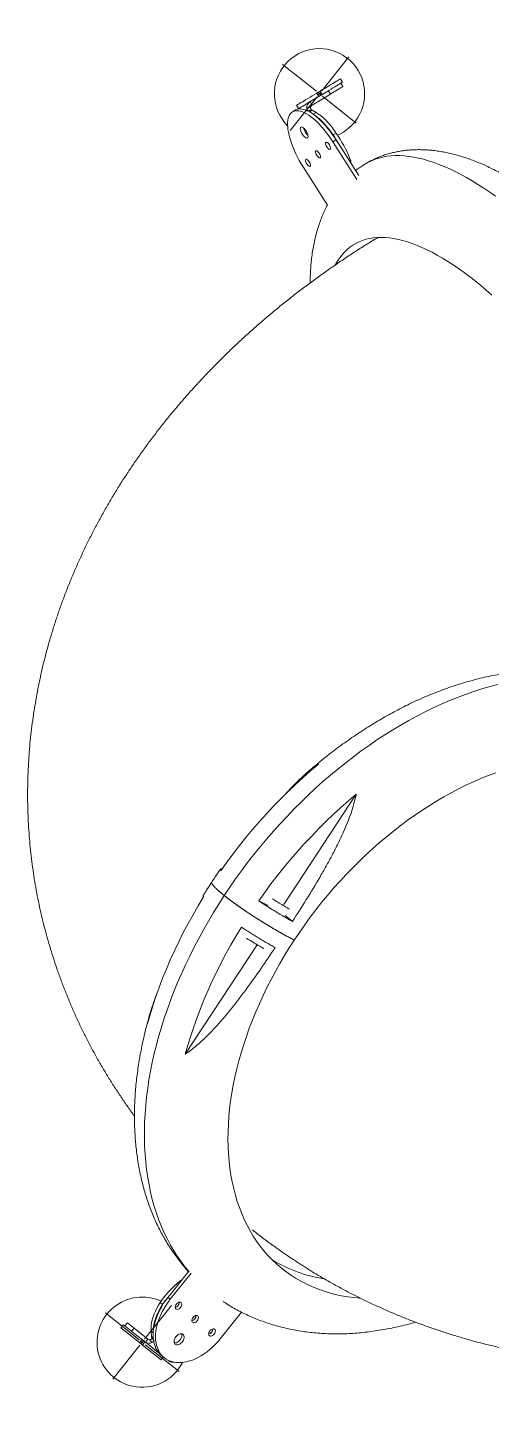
# Model space of a CAD drawing. Header units: millimetres. Extents: x -229914 to 856942, y -268655 to 87212.
# Drawn here: x -138472 to -137885, y 16478 to 18228 of the extents above; entities that cross this region are included whole.
import ezdxf

# ---------------------------------------------------------------- set-up
doc = ezdxf.new("R2010")
doc.units = ezdxf.units.MM

# ---------------------------------------------------------------- blocks, each defined once
blk = doc.blocks.new('SW_CENTERMARKSYMBOL_13')
at = {"color": 0, "linetype": 'Continuous', "lineweight": 0}
for p, q in [((0, 5), (0, 59.65)), ((-5, 0), (-59.65, 0)), ((0, 0), (-2.5, 0)), ((0, 0), (0, 2.5)), ((0, 0), (0, -2.5)), ((0, 0), (2.5, 0)), ((5, 0), (59.65, 0)), ((0, -5), (0, -59.65))]:
    blk.add_line(p, q, dxfattribs=at)
blk = doc.blocks.new('SW_CENTERMARKSYMBOL_57')
at = {"color": 0, "linetype": 'Continuous', "lineweight": 0}
for p, q in [((0, 5), (0, 59.65)), ((-5, 0), (-59.65, 0)), ((0, 0), (-2.5, 0)), ((0, 0), (0, 2.5)), ((0, 0), (0, -2.5)), ((0, 0), (2.5, 0)), ((5, 0), (59.65, 0)), ((0, -5), (0, -59.65))]:
    blk.add_line(p, q, dxfattribs=at)
blk = doc.blocks.new('Т912NEW')
at = {"color": 7, "linetype": 'Continuous', "lineweight": 15}
for p, q in [((2979.4, -2652.9), (2984.1, -2654.6)), ((2987.9, -2658.7), (2983.2, -2656.9)), ((2981.5, -2675.9), (2972.1, -2701.1)), ((2976.8, -2674.1), (2981.5, -2675.9)), ((2969, -2681), (2967.2, -2685.7)), ((2971.9, -2687.4), (2967.2, -2685.7)), ((2975.1, -2678.7), (2967.5, -2699.3)), ((2973.6, -2682.7), (2969, -2681)), ((2967.5, -2699.3), (2965.1, -2705.7)), ((2967.5, -2699.3), (2972.1, -2701.1)), ((2974.7, -2710), (2976.1, -2706.3)), ((2976.1, -2706.3), (2981.9, -2705.4)), ((3016.4, -2714.3), (3018, -2710)), ((2961.4, -2715.5), (2956.7, -2713.8)), ((2959.5, -2719.1), (2957.9, -2723.4)), ((2961.4, -2715.5), (2961.1, -2716.3)), ((3023.3, -2716.8), (3021.6, -2721.1)), ((3075, -2739.6), (3021.6, -2721.1)), ((3073.8, -2734.3), (3023.3, -2716.8)), ((3011.9, -2769.6), (3066.4, -2788.4)), ((3559.9, -3349.5), (3575, -3516.1)), ((3560.4, -3529.4), (3547.3, -3532.3)), ((3585.3, -3526), (3597, -3526)), ((3580.5, -3577), (3595.5, -3742.2)), ((3528.2, -3728.9), (3528.9, -3730.7)), ((3855, -3997), (3855, -3953.6)), ((3770.4, -3954.9), (3770.4, -3992.8)), ((3774.2, -3954.7), (3774.2, -3997)), ((3770.4, -3997), (3774.2, -3997)), ((3770.5, -4008.2), (3766.7, -4008.2)), ((3747.8, -4064.3), (3747.8, -4059.3)), ((3767, -4059.3), (3747.8, -4059.3)), ((3750.3, -4054.3), (3750.3, -4059.3)), ((3750.3, -4054.3), (3761.1, -4054.3)), ((3761.1, -4059.3), (3761.1, -4054.3)), ((3761.1, -4054.3), (3783.4, -4054.3)), ((3767, -4059.3), (3783.4, -4059.3)), ((3777.8, -4064.3), (3777.8, -4059.3)), ((3785.1, -4048.8), (3780.3, -4043.6)), ((3782.8, -4064.3), (3782.8, -4059.3)), ((3783.4, -4059.3), (3783.4, -4054.3)), ((3783.4, -4059.3), (3795.7, -4059.3)), ((3788.1, -4048.8), (3785.1, -4048.8)), ((3805.5, -4059.3), (3795.7, -4059.3)), ((3819.8, -4059.3), (3822, -4059.3)), ((3777.8, -4064.3), (3747.8, -4064.3)), ((3782.8, -4064.3), (3777.8, -4064.3)), ((3812.8, -4064.3), (3782.8, -4064.3)), ((3810.7, -4059.8), (3814.6, -4059.8)), ((3812.8, -4059.8), (3812.8, -4064.3))]:
    blk.add_line(p, q, dxfattribs=at)
at = {"color": 8, "linetype": 'Continuous', "lineweight": 15}
for p, q in [((2980.4, -2709.4), (2981.9, -2705.4)), ((3051, -2726.4), (3051.8, -2724.4)), ((3770.4, -3971.5), (3769.6, -3971.5)), ((3783.7, -4043.6), (3780.3, -4043.6))]:
    blk.add_line(p, q, dxfattribs=at)
at = {"color": 7, "linetype": 'Continuous', "lineweight": 15, "flags": 128}
for points in [[(2979.4, -2652.9), (2979.4, -2653), (2979.2, -2653.6), (2978.8, -2654.4), (2978.4, -2655.6), (2977.8, -2657.2), (2977.1, -2659), (2976.4, -2661.1), (2975.5, -2663.4), (2974.5, -2666), (2973.5, -2668.8), (2972.4, -2671.7), (2971.3, -2674.7), (2970.1, -2677.8), (2969, -2681)], [(2984.1, -2654.6), (2984, -2654.8), (2983.8, -2655.3), (2983.5, -2656.2), (2983.1, -2657.4), (2982.5, -2658.9), (2981.8, -2660.7), (2981, -2662.8), (2980.2, -2665.2), (2979.2, -2667.8), (2978.2, -2670.5), (2977.1, -2673.4), (2976, -2676.5), (2975.1, -2678.7)], [(2987.9, -2658.7), (2987.9, -2658.8), (2987.7, -2659.2), (2987.4, -2660), (2987, -2661.1), (2986.5, -2662.4), (2985.9, -2664.1), (2985.2, -2666), (2984.4, -2668.2), (2983.5, -2670.5), (2982.5, -2673.1), (2981.5, -2675.9)], [(2967.2, -2685.7), (2966, -2688.8), (2964.9, -2691.9), (2963.7, -2694.9), (2962.7, -2697.9), (2961.6, -2700.6), (2960.7, -2703.2), (2959.8, -2705.5), (2959, -2707.6), (2958.3, -2709.5), (2957.8, -2711), (2957.3, -2712.2), (2957, -2713.1), (2956.8, -2713.6), (2956.7, -2713.8)], [(3023.3, -2716.8), (3018.8, -2715.4), (3014.4, -2714.1), (3009.9, -2712.9), (3005.6, -2711.9), (3001.3, -2711), (2997.1, -2710.4), (2993, -2709.8), (2989, -2709.5), (2985.2, -2709.4), (2981.6, -2709.4), (2978.2, -2709.6), (2975.1, -2709.9), (2972.1, -2710.5), (2969.5, -2711.2), (2967.1, -2712.1), (2965, -2713.2), (2963.2, -2714.4), (2961.7, -2715.7), (2960.5, -2717.2), (2959.6, -2718.8), (2959.5, -2719.1)], [(2965.1, -2705.7), (2964.5, -2707.3), (2963.7, -2709.4), (2963, -2711.2), (2962.5, -2712.7), (2962, -2713.9), (2961.7, -2714.8), (2961.5, -2715.3), (2961.4, -2715.5)], [(2981.9, -2705.4), (2984.8, -2705), (2987.9, -2704.9), (2991.2, -2704.9), (2994.7, -2705.1), (2998.3, -2705.5), (3002.1, -2706.1), (3006, -2706.8), (3010, -2707.7), (3014, -2708.8), (3018, -2710)], [(2983.2, -2709.3), (2986.3, -2709.2), (2989.6, -2709.2), (2993.1, -2709.4), (2996.7, -2709.8), (3000.5, -2710.4), (3004.4, -2711.1), (3008.3, -2712), (3012.4, -2713.1), (3016.4, -2714.3)], [(3021.6, -2721.1), (3017.2, -2719.7), (3012.8, -2718.4), (3008.3, -2717.2), (3004, -2716.2), (2999.7, -2715.3), (2995.4, -2714.7), (2991.4, -2714.2), (2987.4, -2713.8), (2983.6, -2713.7), (2980, -2713.7), (2976.6, -2713.9), (2973.5, -2714.3), (2970.5, -2714.8), (2967.9, -2715.5), (2965.5, -2716.4), (2963.4, -2717.5), (2961.6, -2718.7), (2960.1, -2720), (2958.9, -2721.5), (2958, -2723.1), (2957.5, -2724.9), (2957.3, -2726.8), (2957.4, -2728.7), (2957.9, -2730.8), (2958.7, -2732.9), (2959.8, -2735.2), (2961.2, -2737.4), (2963, -2739.8), (2965, -2742.1), (2967.4, -2744.5), (2970, -2746.8), (2972.9, -2749.2), (2976, -2751.5), (2979.3, -2753.9), (2982.9, -2756.1), (2986.6, -2758.3), (2990.6, -2760.4), (2994.6, -2762.5), (2998.8, -2764.4), (3003.1, -2766.3), (3007.5, -2768), (3011.9, -2769.6)], [(3020.5, -2727), (3019.2, -2726.7), (3017.9, -2726.4), (3016.8, -2726.4), (3016, -2726.6), (3015.4, -2726.9), (3015.1, -2727.3), (3015.2, -2727.9), (3015.6, -2728.6), (3016.3, -2729.3), (3017.2, -2730), (3018.4, -2730.6), (3019.6, -2731.1), (3020.9, -2731.5), (3022.2, -2731.7), (3023.3, -2731.7), (3024.1, -2731.5), (3024.7, -2731.2), (3025, -2730.8), (3024.9, -2730.2), (3024.5, -2729.5), (3023.8, -2728.8), (3022.9, -2728.2), (3021.7, -2727.5), (3020.5, -2727)], [(2986.4, -2731.6), (2984.8, -2731.1), (2983.2, -2730.8), (2981.7, -2730.6), (2980.4, -2730.7), (2979.4, -2730.9), (2978.7, -2731.3), (2978.3, -2731.9), (2978.2, -2732.6), (2978.6, -2733.4), (2979.2, -2734.3), (2980.2, -2735.1), (2981.4, -2736), (2982.8, -2736.8), (2984.4, -2737.5), (2986, -2738), (2987.6, -2738.4), (2989.2, -2738.7), (2990.5, -2738.7), (2991.7, -2738.6), (2992.6, -2738.2), (2993.1, -2737.7), (2993.4, -2737.1), (2993.2, -2736.4), (2992.8, -2735.5), (2992, -2734.7), (2990.9, -2733.8), (2989.5, -2733), (2988, -2732.2), (2986.4, -2731.6)], [(3017.2, -2743.3), (3015.9, -2743), (3014.6, -2742.8), (3013.5, -2742.7), (3012.7, -2742.9), (3012.1, -2743.2), (3011.8, -2743.7), (3011.9, -2744.2), (3012.3, -2744.9), (3013, -2745.6), (3013.9, -2746.3), (3015.1, -2746.9), (3016.4, -2747.4), (3017.7, -2747.8), (3018.9, -2748), (3020, -2748), (3020.9, -2747.9), (3021.4, -2747.5), (3021.7, -2747.1), (3021.7, -2746.5), (3021.3, -2745.8), (3020.6, -2745.1), (3019.6, -2744.5), (3018.4, -2743.9), (3017.2, -2743.3)], [(3121.3, -2841.2), (3121.2, -2840.8), (3120.4, -2835.8), (3120, -2830.9), (3119.9, -2826.1), (3120.2, -2821.4), (3120.8, -2816.9), (3121.7, -2812.4), (3122.9, -2808), (3124.5, -2803.8), (3126.5, -2799.7), (3128.7, -2795.8), (3131.3, -2791.9), (3134.2, -2788.2), (3137.4, -2784.7), (3141, -2781.3), (3144.9, -2778), (3149.1, -2774.9), (3153.6, -2771.9), (3158.4, -2769.1), (3163.5, -2766.5), (3168.9, -2764), (3174.6, -2761.6), (3180.5, -2759.5), (3186.8, -2757.5), (3193.3, -2755.6), (3200.2, -2754), (3207.2, -2752.5), (3214.6, -2751.2), (3222.1, -2750), (3230, -2749.1), (3238, -2748.3), (3246.3, -2747.7), (3254.8, -2747.2), (3263.6, -2747), (3272.5, -2746.9), (3281.6, -2747), (3290.9, -2747.3), (3300.4, -2747.7)], [(3013.9, -2759.7), (3012.6, -2759.3), (3011.4, -2759.1), (3010.3, -2759), (3009.4, -2759.2), (3008.8, -2759.5), (3008.5, -2760), (3008.6, -2760.6), (3009, -2761.2), (3009.7, -2761.9), (3010.6, -2762.6), (3011.8, -2763.2), (3013.1, -2763.7), (3014.4, -2764.1), (3015.6, -2764.3), (3016.7, -2764.3), (3017.6, -2764.2), (3018.2, -2763.9), (3018.4, -2763.4), (3018.4, -2762.8), (3018, -2762.2), (3017.3, -2761.5), (3016.3, -2760.8), (3015.2, -2760.2), (3013.9, -2759.7)], [(3613.5, -3543), (3612.6, -3531.3), (3611.9, -3519.6), (3611.4, -3507.8), (3611.1, -3496.1), (3611.1, -3484.3), (3611.3, -3472.5), (3611.7, -3460.7), (3612.4, -3449), (3613.2, -3437.3), (3614.4, -3425.7), (3615.7, -3414.1), (3617.2, -3402.5), (3619, -3391.1), (3621, -3379.7), (3623.2, -3368.5), (3625.7, -3357.3), (3628.3, -3346.3), (3631.2, -3335.4), (3634.3, -3324.6), (3637.6, -3314), (3641, -3303.5), (3644.7, -3293.2), (3648.6, -3283.1), (3652.7, -3273.2), (3657, -3263.5), (3661.4, -3254), (3666.1, -3244.7), (3670.9, -3235.6), (3675.9, -3226.7), (3681.1, -3218.1)], [(3498.6, -3349.5), (3496.1, -3362.1), (3493.9, -3374.9), (3491.9, -3387.8), (3490.1, -3400.7), (3488.6, -3413.7), (3487.3, -3426.8), (3486.3, -3439.9), (3485.5, -3453.1), (3485, -3466.3), (3484.7, -3479.5), (3484.6, -3492.7), (3484.8, -3505.9), (3485.3, -3519.2), (3486, -3532.3)], [(3547.3, -3532.3), (3546.6, -3519.2), (3546.1, -3505.9), (3545.9, -3492.7), (3546, -3479.5), (3546.2, -3466.3), (3546.8, -3453.1), (3547.6, -3439.9), (3548.6, -3426.8), (3549.9, -3413.7), (3551.4, -3400.7), (3553.1, -3387.8), (3555.1, -3374.9), (3557.4, -3362.1), (3559.9, -3349.5)], [(3961.8, -3846), (3955.2, -3850.3), (3948.2, -3854.5), (3941, -3858.4), (3933.8, -3862), (3926.5, -3865.2), (3919.2, -3868.1), (3911.8, -3870.6), (3904.3, -3872.8), (3896.8, -3874.6), (3889.3, -3876.1), (3881.8, -3877.2), (3874.2, -3878), (3866.7, -3878.4), (3859.1, -3878.4), (3851.5, -3878.1), (3844, -3877.5), (3836.4, -3876.4), (3828.9, -3875.1), (3821.4, -3873.3), (3814, -3871.3), (3806.6, -3868.9), (3799.2, -3866.1), (3791.9, -3863), (3784.6, -3859.5), (3777.5, -3855.7), (3770.4, -3851.6), (3763.4, -3847.1), (3756.5, -3842.4), (3749.6, -3837.2), (3742.9, -3831.8), (3736.3, -3826.1), (3729.8, -3820), (3723.4, -3813.7), (3717.2, -3807), (3711.1, -3800.1), (3705.1, -3792.9), (3699.2, -3785.4), (3693.5, -3777.6), (3688, -3769.5), (3682.6, -3761.3), (3677.4, -3752.7), (3672.4, -3743.9), (3667.5, -3734.9), (3662.8, -3725.7), (3658.3, -3716.2), (3654, -3706.6), (3649.8, -3696.7), (3645.9, -3686.6), (3642.1, -3676.4), (3638.6, -3666), (3635.2, -3655.4), (3632.1, -3644.7), (3629.2, -3633.8), (3626.4, -3622.8), (3623.9, -3611.7), (3621.7, -3600.5), (3619.6, -3589.2), (3617.7, -3577.7), (3616.1, -3566.2), (3614.7, -3554.6), (3613.5, -3543)], [(3489.6, -3571.9), (3491.3, -3584.9), (3493.2, -3597.8), (3495.3, -3610.6), (3497.7, -3623.3), (3500.4, -3635.8), (3503.2, -3648.3), (3506.3, -3660.6), (3509.7, -3672.8), (3513.2, -3684.8), (3517, -3696.6), (3521, -3708.3), (3525.2, -3719.8), (3529.6, -3731.1), (3534.2, -3742.2)], [(3595.5, -3742.2), (3590.9, -3731.1), (3586.5, -3719.8), (3582.3, -3708.3), (3578.3, -3696.6), (3574.5, -3684.8), (3570.9, -3672.8), (3567.6, -3660.6), (3564.5, -3648.3), (3561.7, -3635.8), (3559, -3623.3), (3556.6, -3610.6), (3554.5, -3597.8), (3552.5, -3584.9), (3550.9, -3571.9)], [(3769.6, -3971.5), (3770, -3970), (3770.4, -3969.1)], [(3770.4, -3997), (3770.5, -4001.7), (3770.8, -4006.3), (3771.4, -4011), (3772.2, -4015.5), (3773.2, -4019.9), (3774.4, -4024.2), (3775.8, -4028.4), (3777.4, -4032.4), (3779.2, -4036.1), (3781.2, -4039.7), (3783.3, -4043), (3785.6, -4046.1), (3788, -4048.9), (3790.6, -4051.4), (3793.2, -4053.6), (3796, -4055.4), (3798.8, -4057), (3801.8, -4058.2), (3804.7, -4059.1), (3807.7, -4059.6), (3810.7, -4059.8)], [(3774.2, -3997), (3774.3, -4001.7), (3774.7, -4006.3), (3775.2, -4011), (3776, -4015.5), (3777, -4019.9), (3778.2, -4024.2), (3779.6, -4028.4), (3781.2, -4032.4), (3783, -4036.1), (3785, -4039.7), (3787.1, -4043), (3789.4, -4046.1), (3791.8, -4048.9), (3794.4, -4051.4), (3797.1, -4053.6), (3799.8, -4055.4), (3802.7, -4057), (3805.6, -4058.2), (3808.6, -4059.1), (3811.6, -4059.6), (3814.6, -4059.8), (3817.6, -4059.6), (3820.6, -4059.1), (3823.6, -4058.2), (3826.5, -4057), (3829.3, -4055.4), (3832.1, -4053.6), (3834.8, -4051.4), (3837.3, -4048.9), (3839.8, -4046.1), (3842, -4043), (3844.2, -4039.7), (3846.1, -4036.1), (3847.9, -4032.4), (3849.5, -4028.4), (3851, -4024.2), (3852.2, -4019.9), (3853.2, -4015.5), (3853.9, -4011), (3854.5, -4006.3), (3854.8, -4001.7), (3855, -3997)], [(3784, -3997), (3784.1, -3998.3), (3784.5, -3999.6), (3785, -4000.7), (3785.7, -4001.5), (3786.5, -4002.1), (3787.4, -4002.2), (3788.3, -4002.1), (3789.1, -4001.5), (3789.8, -4000.7), (3790.3, -3999.6), (3790.6, -3998.3), (3790.8, -3997), (3790.6, -3995.6), (3790.3, -3994.4), (3789.8, -3993.3), (3789.1, -3992.4), (3788.3, -3991.9), (3787.4, -3991.7), (3786.5, -3991.9), (3785.7, -3992.4), (3785, -3993.3), (3784.5, -3994.4), (3784.1, -3995.6), (3784, -3997)], [(3811.2, -3997), (3811.3, -3998.3), (3811.7, -3999.6), (3812.2, -4000.7), (3812.9, -4001.5), (3813.7, -4002.1), (3814.6, -4002.2), (3815.5, -4002.1), (3816.3, -4001.5), (3817, -4000.7), (3817.5, -3999.6), (3817.8, -3998.3), (3818, -3997), (3817.8, -3995.6), (3817.5, -3994.4), (3817, -3993.3), (3816.3, -3992.4), (3815.5, -3991.9), (3814.6, -3991.7), (3813.7, -3991.9), (3812.9, -3992.4), (3812.2, -3993.3), (3811.7, -3994.4), (3811.3, -3995.6), (3811.2, -3997)], [(3838.4, -3997), (3838.5, -3998.3), (3838.9, -3999.6), (3839.4, -4000.7), (3840.1, -4001.5), (3840.9, -4002.1), (3841.8, -4002.2), (3842.6, -4002.1), (3843.5, -4001.5), (3844.2, -4000.7), (3844.7, -3999.6), (3845, -3998.3), (3845.1, -3997), (3845, -3995.6), (3844.7, -3994.4), (3844.2, -3993.3), (3843.5, -3992.4), (3842.6, -3991.9), (3841.8, -3991.7), (3840.9, -3991.9), (3840.1, -3992.4), (3839.4, -3993.3), (3838.9, -3994.4), (3838.5, -3995.6), (3838.4, -3997)], [(3841.1, -3995.1), (3841.1, -3997), (3841.1, -3998.9)], [(3780.3, -4043.6), (3778.1, -4041), (3776.1, -4038.2), (3774.2, -4035.1), (3772.6, -4031.7), (3771.1, -4028.2), (3769.8, -4024.4), (3768.7, -4020.5), (3767.8, -4016.5), (3767.1, -4012.4), (3766.7, -4008.2)], [(3782, -4041), (3779.9, -4038.2), (3778.1, -4035.1), (3776.4, -4031.7), (3774.9, -4028.2), (3773.6, -4024.4), (3772.5, -4020.5), (3771.6, -4016.5), (3771, -4012.4), (3770.5, -4008.2)], [(3809.4, -4029.8), (3809.6, -4031.5), (3809.9, -4033.1), (3810.5, -4034.6), (3811.2, -4035.9), (3812.2, -4036.9), (3813.2, -4037.5), (3814.3, -4037.8), (3815.4, -4037.7), (3816.5, -4037.2), (3817.5, -4036.4), (3818.3, -4035.3), (3819, -4033.9), (3819.5, -4032.3), (3819.7, -4030.7), (3819.7, -4028.9), (3819.5, -4027.2), (3819, -4025.7), (3818.3, -4024.3), (3817.5, -4023.2), (3816.5, -4022.4), (3815.4, -4021.9), (3814.3, -4021.8), (3813.2, -4022.1), (3812.2, -4022.7), (3811.2, -4023.7), (3810.5, -4024.9), (3809.9, -4026.4), (3809.6, -4028.1), (3809.4, -4029.8)], [(3812.7, -4037.2), (3813.6, -4036.4), (3814.5, -4035.3), (3815.2, -4033.9), (3815.6, -4032.3), (3815.9, -4030.7), (3815.9, -4028.9), (3815.6, -4027.2), (3815.2, -4025.7), (3814.5, -4024.3), (3813.6, -4023.2), (3812.7, -4022.4)]]:
    blk.add_lwpolyline(points, dxfattribs=at)
at = {"color": 8, "linetype": 'Continuous', "lineweight": 15, "flags": 128}
for points in [[(3071.1, -2717.7), (3072.6, -2714), (3074.7, -2709.6), (3077.2, -2705.3), (3080, -2701.1), (3083.1, -2697), (3086.5, -2693.1), (3090.3, -2689.3), (3094.4, -2685.7), (3098.7, -2682.2), (3103.4, -2678.9), (3108.4, -2675.7), (3113.7, -2672.6), (3119.3, -2669.8), (3125.2, -2667), (3131.4, -2664.5), (3137.8, -2662.1), (3144.5, -2659.9), (3151.5, -2657.8), (3158.8, -2655.9), (3166.4, -2654.2), (3174.2, -2652.6), (3182.2, -2651.2), (3190.5, -2650), (3199, -2648.9), (3207.8, -2648), (3216.8, -2647.3), (3226, -2646.8)], [(3509, -3554.2), (3508, -3541.5), (3507.1, -3528.7), (3506.6, -3515.9), (3506.2, -3503.1), (3506, -3490.2), (3506.1, -3477.4), (3506.4, -3464.6), (3507, -3451.7), (3507.7, -3439), (3508.7, -3426.2), (3509.9, -3413.5), (3511.3, -3400.9), (3513, -3388.3), (3514.8, -3375.8), (3516.9, -3363.4), (3519.2, -3351), (3521.8, -3338.8), (3524.5, -3326.7), (3527.4, -3314.7), (3530.6, -3302.8), (3534, -3291.1), (3537.5, -3279.5), (3541.3, -3268.1), (3545.3, -3256.8), (3549.4, -3245.8), (3553.8, -3234.9), (3558.3, -3224.1), (3563.1, -3213.6), (3568, -3203.3), (3573.1, -3193.2), (3578.3, -3183.3), (3583.8, -3173.7), (3589.4, -3164.3), (3595.2, -3155.1), (3601.1, -3146.2), (3607.2, -3137.5), (3613.4, -3129.1)], [(3771.1, -3954.9), (3764.1, -3953.4), (3755.9, -3951.4), (3747.8, -3949), (3739.7, -3946.2), (3731.7, -3943.2), (3723.8, -3939.7), (3715.9, -3936), (3708.1, -3931.9), (3700.3, -3927.5), (3692.6, -3922.7), (3685.1, -3917.7), (3677.6, -3912.3), (3670.2, -3906.6), (3662.9, -3900.5), (3655.7, -3894.2), (3648.6, -3887.6), (3641.7, -3880.7), (3634.9, -3873.4), (3628.2, -3865.9), (3621.6, -3858.1), (3615.2, -3850.1), (3608.9, -3841.7), (3602.8, -3833.1), (3596.8, -3824.3), (3591, -3815.2), (3585.3, -3805.8), (3579.8, -3796.2), (3574.5, -3786.4), (3569.4, -3776.4), (3564.4, -3766.1), (3559.6, -3755.7), (3555, -3745), (3550.6, -3734.2), (3546.4, -3723.1), (3542.4, -3711.9), (3538.6, -3700.5), (3534.9, -3689), (3531.5, -3677.3), (3528.3, -3665.5), (3525.3, -3653.5), (3522.5, -3641.5), (3519.9, -3629.3), (3517.6, -3617), (3515.4, -3604.6), (3513.5, -3592.1), (3511.8, -3579.5), (3510.3, -3566.9), (3509, -3554.2)]]:
    blk.add_lwpolyline(points, dxfattribs=at)
at = {"color": 7, "linetype": 'Continuous', "lineweight": 15}
for centre, radius, start, end in [((2970.4, -2684.2), 57.2, 5.5813, 263.569), ((2970.4, -2684.2), 57.2, 332.0416, 5.5813), ((2976.4, -2702.5), 9.53, 160.4575, 220.5515), ((2976.6, -2702.7), 4.75, 159.6805, 188.9346), ((2957.1, -2899.5), 199.1, 61.5869, 72.1801), ((2953.4, -2909.4), 205, 68.6676, 72.0988), ((3047, -2734.8), 11.4, 34.9374, 65.0122), ((2992.5, -2716.7), 17.8, 231.921, 267.2199), ((3822.6, -3701.7), 177, 276.8178, 299.7536), ((3888.1, -3999.1), 121.8, 166.8705, 184.2653), ((3780.3, -4061.8), 57.2, 103.9325, 296.0107), ((3894.4, -3999.1), 124.2, 177.0747, 184.1731), ((3780, -3997), 6.96, 321.6187, 38.3813), ((3807.2, -3997), 6.96, 321.6205, 38.3795), ((3834.4, -3997), 6.96, 321.6187, 38.3813), ((3783.4, -4050.8), 3.45, 270.5128, 304.5885), ((3782.9, -4051.4), 7.86, 273.5336, 338.0212), ((3780.3, -4061.8), 57.1, 296.0107, 11.9201), ((3821.8, -4052.1), 7.16, 271.7497, 321.6846)]:
    blk.add_arc(centre, radius, start, end, dxfattribs=at)
for points, knots in [([(3588.6, -2674.1), (3584.7, -2672.7), (3579.3, -2670.7), (3571.2, -2667.8), (3564.4, -2665.4), (3556.1, -2662.7), (3547.5, -2659.8), (3538.4, -2656.9), (3529, -2653.9), (3519.4, -2651), (3509.5, -2648.1), (3499.6, -2645.3), (3489.5, -2642.6), (3479.3, -2640), (3469.1, -2637.4), (3458.8, -2635), (3448.5, -2632.6), (3438.1, -2630.4), (3427.8, -2628.3), (3417.4, -2626.4), (3407.1, -2624.5), (3396.8, -2622.8), (3386.5, -2621.2), (3376.3, -2619.8), (3366.1, -2618.5), (3355.9, -2617.3), (3345.8, -2616.3), (3335.8, -2615.5), (3325.9, -2614.8), (3316, -2614.3), (3306.2, -2613.9), (3296.5, -2613.7), (3286.8, -2613.6), (3277.3, -2613.7), (3267.9, -2614), (3258.6, -2614.5), (3249.3, -2615.2), (3240.2, -2616), (3231.3, -2617), (3222.4, -2618.2), (3213.7, -2619.7), (3205.2, -2621.3), (3196.8, -2623.1), (3188.6, -2625.2), (3180.6, -2627.4), (3172.8, -2629.8), (3165.2, -2632.5), (3157.9, -2635.3), (3150.8, -2638.4), (3143.9, -2641.6), (3137.4, -2645), (3131, -2648.7), (3125, -2652.4), (3119.3, -2656.4), (3113.8, -2660.5), (3108.6, -2664.8), (3103.7, -2669.2), (3099, -2673.8), (3094.7, -2678.5), (3090.6, -2683.3), (3086.8, -2688.3), (3083.3, -2693.4), (3080, -2698.7), (3077.1, -2704.1), (3074.4, -2709.5), (3072.4, -2714.1), (3071.4, -2716.9), (3071.1, -2717.7)], [0, 0, 0, 0, 0.017703, 0.024825, 0.036656, 0.048937, 0.062109, 0.075858, 0.090058, 0.104607, 0.119435, 0.13449, 0.149733, 0.165134, 0.180671, 0.196326, 0.212085, 0.227938, 0.243875, 0.259891, 0.275979, 0.292136, 0.308359, 0.324645, 0.340993, 0.357402, 0.37387, 0.390399, 0.406987, 0.423635, 0.440343, 0.457111, 0.473939, 0.490826, 0.507771, 0.524772, 0.541826, 0.558927, 0.576069, 0.59324, 0.61043, 0.627617, 0.64478, 0.661893, 0.678932, 0.695866, 0.712666, 0.729305, 0.745755, 0.761996, 0.77801, 0.793786, 0.809318, 0.824606, 0.839656, 0.854476, 0.869079, 0.883481, 0.8977, 0.911754, 0.925666, 0.939457, 0.953149, 0.966765, 0.980331, 0.993868, 1, 1, 1, 1]), ([(2969.2, -2708.7), (2969.4, -2708.4), (2969.7, -2707.9), (2970.3, -2706.9), (2970.9, -2705.7), (2971.5, -2704.5), (2971.8, -2703.7), (2971.9, -2703.4)], [0, 0, 0, 0, 0.15267, 0.333624, 0.591225, 0.848865, 1, 1, 1, 1]), ([(2972.2, -2710.5), (2971.9, -2710.4), (2971.1, -2710.3), (2970, -2709.6), (2969.4, -2708.9), (2969.2, -2708.7)], [0, 0, 0, 0, 0.375348, 0.751115, 1, 1, 1, 1]), ([(2971.9, -2703.4), (2972, -2703.9), (2972.3, -2704.9), (2973.2, -2706), (2974.2, -2706.5), (2974.9, -2706.6), (2975.3, -2706.5), (2975.4, -2706.5)], [0, 0, 0, 0, 0.2400429, 0.4815191, 0.6938737, 0.9002378, 1, 1, 1, 1]), ([(2975.4, -2706.5), (2975.4, -2706.5), (2975.4, -2706.5), (2975.1, -2707.1), (2974.4, -2708), (2973.4, -2709.1), (2972.9, -2710), (2972.2, -2710.3), (2972.2, -2710.5), (2972.2, -2710.5)], [0, 0, 0, 0, 0.000032, 0.022521, 0.396574, 0.649891, 0.896888, 0.999977, 1, 1, 1, 1]), ([(3071.1, -2717.7), (3070.7, -2718.8), (3069.6, -2721.8), (3068.1, -2726.5), (3067.2, -2730.2), (3066.8, -2731.9)], [0, 0, 0, 0, 0.22719, 0.652179, 1, 1, 1, 1]), ([(3139.9, -2785.6), (3140.2, -2784.7), (3140.7, -2782.9), (3141.7, -2781.3), (3142.1, -2780.5)], [0, 0, 0, 0, 0.497383, 1, 1, 1, 1]), ([(3066.1, -2788.3), (3066.3, -2789.7), (3067.1, -2793.6), (3068.6, -2799.8), (3070.7, -2807), (3073.2, -2814.3), (3076.1, -2821.6), (3079.3, -2829.1), (3083, -2836.6), (3087, -2844.2), (3091.3, -2851.6), (3095.8, -2858.7), (3100.5, -2865.6), (3105.3, -2872.4), (3108.8, -2876.9), (3110.5, -2879.1)], [0, 0, 0, 0, 0.045295, 0.119698, 0.195659, 0.273253, 0.352528, 0.433504, 0.516155, 0.600418, 0.686181, 0.764289, 0.843052, 0.922317, 1, 1, 1, 1]), ([(3139.8, -2785.6), (3138, -2790.7), (3134.2, -2801.3), (3128.8, -2817.3), (3123.6, -2833.6), (3118.6, -2849.9), (3113.9, -2866.3), (3109.4, -2882.8), (3105.2, -2899.3), (3101.3, -2915.8), (3097.7, -2932.3), (3094.3, -2948.8), (3091.2, -2965.4), (3088.4, -2981.9), (3085.8, -2998.5), (3083.6, -3015), (3081.6, -3031.6), (3080, -3048), (3078.6, -3064.5), (3077.5, -3080.9), (3076.7, -3097.3), (3076.2, -3113.7), (3076, -3129.9), (3076.1, -3146.2), (3076.4, -3162.3), (3077.1, -3178.4), (3078.1, -3194.4), (3079.3, -3210.3), (3080.9, -3226.1), (3082.7, -3241.8), (3084.9, -3257.4), (3087.3, -3272.9), (3090, -3288.3), (3093, -3303.6), (3096.3, -3318.7), (3099.9, -3333.8), (3103.8, -3348.6), (3107.9, -3363.4), (3112.3, -3378), (3117, -3392.5), (3122, -3406.8), (3127.2, -3421), (3132.8, -3435), (3138.5, -3448.9), (3144.6, -3462.6), (3150.9, -3476.1), (3157.5, -3489.5), (3164.4, -3502.7), (3171.5, -3515.7), (3178.8, -3528.5), (3186.4, -3541.2), (3194.3, -3553.7), (3202.4, -3565.9), (3210.8, -3578), (3219.4, -3589.9), (3228.3, -3601.6), (3237.3, -3613.1), (3246.7, -3624.4), (3256.2, -3635.4), (3266, -3646.3), (3276, -3656.9), (3286.3, -3667.3), (3296.7, -3677.5), (3307.4, -3687.5), (3318.3, -3697.2), (3329.4, -3706.7), (3340.8, -3716), (3352.3, -3725), (3364, -3733.8), (3376, -3742.3), (3388.1, -3750.6), (3400.4, -3758.6), (3413, -3766.4), (3425.7, -3773.9), (3438.6, -3781.2), (3451.6, -3788.2), (3464.9, -3794.9), (3478.3, -3801.4), (3491.9, -3807.6), (3505.7, -3813.5), (3519.6, -3819.2), (3533.7, -3824.5), (3548, -3829.6), (3562.4, -3834.4), (3577, -3838.9), (3587.6, -3842), (3593.3, -3843.5), (3594.1, -3843.7)], [0, 0, 0, 0, 0.0119, 0.024411, 0.036933, 0.049465, 0.062006, 0.074552, 0.087103, 0.099655, 0.112208, 0.124758, 0.137304, 0.149843, 0.162374, 0.174893, 0.187399, 0.19989, 0.212363, 0.224816, 0.237248, 0.249655, 0.262037, 0.274392, 0.286717, 0.299012, 0.311275, 0.323505, 0.335701, 0.347861, 0.359986, 0.372075, 0.384127, 0.396143, 0.408121, 0.420063, 0.431969, 0.443838, 0.455672, 0.467472, 0.479237, 0.490969, 0.50267, 0.514339, 0.525979, 0.537591, 0.549176, 0.560734, 0.572269, 0.583782, 0.595273, 0.606745, 0.618199, 0.629637, 0.641061, 0.652472, 0.663873, 0.675264, 0.686649, 0.698027, 0.709403, 0.720776, 0.73215, 0.743525, 0.754905, 0.76629, 0.777683, 0.789084, 0.800497, 0.811922, 0.823361, 0.834818, 0.846293, 0.857789, 0.869307, 0.880849, 0.892418, 0.904015, 0.915643, 0.927302, 0.938995, 0.950724, 0.962491, 0.974297, 0.986144, 0.998034, 1, 1, 1, 1]), ([(3801.1, -3863.4), (3803.4, -3863.4), (3810.9, -3863.4), (3823.7, -3863.1), (3839.2, -3862.4), (3854.8, -3861.4), (3870.3, -3860.1), (3885.9, -3858.5), (3901.4, -3856.6), (3916.9, -3854.3), (3932.4, -3851.8), (3947.8, -3848.9), (3963.2, -3845.7), (3978.5, -3842.1), (3993.9, -3838.3), (4009.1, -3834.2), (4024.3, -3829.7), (4039.5, -3824.9), (4054.5, -3819.8), (4069.5, -3814.4), (4084.5, -3808.7), (4099.3, -3802.7), (4114.1, -3796.3), (4128.8, -3789.7), (4143.4, -3782.7), (4157.9, -3775.4), (4172.3, -3767.8), (4186.6, -3759.9), (4200.8, -3751.7), (4214.8, -3743.2), (4228.8, -3734.4), (4242.6, -3725.3), (4256.3, -3715.9), (4269.8, -3706.2), (4283.2, -3696.2), (4296.5, -3685.9), (4309.6, -3675.3), (4322.6, -3664.5), (4335.4, -3653.3), (4348.1, -3641.9), (4360.6, -3630.1), (4372.9, -3618.1), (4385, -3605.9), (4397, -3593.3), (4408.7, -3580.5), (4420.3, -3567.4), (4431.7, -3554.1), (4442.9, -3540.5), (4453.9, -3526.7), (4464.6, -3512.6), (4475.2, -3498.2), (4485.5, -3483.6), (4495.6, -3468.8), (4505.5, -3453.8), (4515.2, -3438.5), (4524.6, -3423), (4533.8, -3407.3), (4542.8, -3391.3), (4551.5, -3375.2), (4560, -3358.8), (4568.2, -3342.3), (4576.2, -3325.5), (4583.9, -3308.6), (4591.4, -3291.5), (4598.6, -3274.2), (4605.5, -3256.7), (4612.2, -3239), (4618.6, -3221.2), (4624.7, -3203.2), (4630.4, -3185.6), (4635.6, -3168.5), (4640.3, -3152), (4644.9, -3135.4), (4649.2, -3118.7), (4653.3, -3102), (4657.1, -3085.2), (4660.7, -3068.3), (4664, -3051.3), (4667.1, -3034.4), (4670, -3017.3), (4672.6, -3000.3), (4675, -2983.2), (4677.2, -2966.1), (4679.1, -2949), (4680.7, -2932), (4682.1, -2915), (4683, -2903.5), (4683.3, -2897.6), (4683.3, -2897.3)], [0, 0, 0, 0, 0.005021, 0.01623, 0.027445, 0.038667, 0.049897, 0.061136, 0.072385, 0.083647, 0.09492, 0.106208, 0.11751, 0.128829, 0.140164, 0.151518, 0.16289, 0.174283, 0.185697, 0.197133, 0.208592, 0.220076, 0.231583, 0.243117, 0.254677, 0.266264, 0.277879, 0.289522, 0.301194, 0.312896, 0.324628, 0.33639, 0.348183, 0.360008, 0.371863, 0.38375, 0.395668, 0.407618, 0.4196, 0.431613, 0.443657, 0.455732, 0.467837, 0.479973, 0.492139, 0.504335, 0.51656, 0.528813, 0.541095, 0.553404, 0.56574, 0.578103, 0.590491, 0.602906, 0.615345, 0.627809, 0.640298, 0.65281, 0.665346, 0.677906, 0.69049, 0.703098, 0.71573, 0.728387, 0.74107, 0.753779, 0.766515, 0.779281, 0.792078, 0.804909, 0.816426, 0.827943, 0.839459, 0.850972, 0.862482, 0.873987, 0.885488, 0.896983, 0.908469, 0.919946, 0.93141, 0.942857, 0.954282, 0.965675, 0.977023, 0.988299, 0.999455, 1, 1, 1, 1]), ([(3808.1, -3018.5), (3806, -3018.5), (3801, -3018.5), (3793.2, -3018.9), (3784.6, -3019.6), (3775.9, -3020.6), (3767.3, -3022), (3758.8, -3023.7), (3750.2, -3025.7), (3741.7, -3028.1), (3733.2, -3030.8), (3724.7, -3033.8), (3716.3, -3037.1), (3707.9, -3040.8), (3699.6, -3044.8), (3691.4, -3049.1), (3683.2, -3053.8), (3675.1, -3058.7), (3667.1, -3064.1), (3659.2, -3069.7), (3651.3, -3075.6), (3643.6, -3081.9), (3636, -3088.5), (3628.5, -3095.4), (3621.1, -3102.6), (3613.9, -3110.1), (3606.8, -3117.9), (3599.8, -3126), (3593, -3134.4), (3586.4, -3143.1), (3579.9, -3152.1), (3573.6, -3161.3), (3567.4, -3170.7), (3561.5, -3180.5), (3555.7, -3190.5), (3550.3, -3200.3), (3545.1, -3210.4), (3540.3, -3220.3), (3535.7, -3230.4), (3531.4, -3240.2), (3527.2, -3250.2), (3523.3, -3260.4), (3519.5, -3270.6), (3515.9, -3281), (3512.5, -3291.6), (3509.3, -3302.2), (3506.2, -3312.9), (3503.4, -3323.7), (3500.7, -3334.6), (3498.2, -3345.6), (3495.9, -3356.7), (3494.3, -3365.4), (3493.4, -3370.4), (3493.2, -3371.7)], [0, 0, 0, 0, 0.013894, 0.032929, 0.052006, 0.071122, 0.090284, 0.109498, 0.128773, 0.148116, 0.167532, 0.18703, 0.206613, 0.226286, 0.246055, 0.265922, 0.28589, 0.305961, 0.326135, 0.346413, 0.366794, 0.387276, 0.407857, 0.428534, 0.449303, 0.470161, 0.491103, 0.512124, 0.53322, 0.554385, 0.575616, 0.596907, 0.618256, 0.639658, 0.661111, 0.682612, 0.701941, 0.72347, 0.742803, 0.762135, 0.781464, 0.800787, 0.820103, 0.839409, 0.858706, 0.877992, 0.897265, 0.916523, 0.935764, 0.954988, 0.974189, 0.993364, 1, 1, 1, 1]), ([(3489.6, -3405.5), (3489.7, -3402.7), (3490.1, -3395.8), (3491.2, -3384.9), (3492.7, -3374.2), (3494.4, -3364.9), (3496.2, -3357), (3497.8, -3352), (3498.6, -3349.5)], [0, 0, 0, 0, 0.144461, 0.356484, 0.568465, 0.712318, 0.856249, 1, 1, 1, 1]), ([(3559.9, -3349.5), (3561.6, -3353.2), (3565.2, -3360.6), (3569.7, -3372.5), (3573.6, -3384.6), (3577.3, -3398.1), (3580.8, -3412.8), (3584.1, -3428.8), (3586.9, -3444.8), (3590.1, -3466.4), (3593.7, -3493.4), (3595.9, -3515.2), (3597, -3526)], [0, 0, 0, 0, 0.069246, 0.138537, 0.209384, 0.280246, 0.369624, 0.459074, 0.548573, 0.638019, 0.818999, 1, 1, 1, 1]), ([(3584.3, -3516.1), (3583.1, -3516.3), (3579.6, -3516.9), (3573.2, -3517.8), (3566.1, -3518.8), (3561.4, -3519.3), (3559.4, -3519.5)], [0, 0, 0, 0, 0.1670523, 0.4723876, 0.7787909, 1, 1, 1, 1]), ([(3486, -3532.3), (3485.6, -3532.1), (3484.9, -3531.8), (3484.4, -3531.1), (3484.5, -3530.4), (3485, -3529.8), (3485.6, -3529.4), (3485.8, -3529.2)], [0, 0, 0, 0, 0.218216, 0.436456, 0.66133, 0.886221, 1, 1, 1, 1]), ([(3484.5, -3530.9), (3484.5, -3531.5), (3484.7, -3535.4), (3485.2, -3542.1), (3485.8, -3548.1), (3486, -3550.8)], [0, 0, 0, 0, 0.093803, 0.58593, 1, 1, 1, 1]), ([(3597, -3526), (3594.8, -3526.4), (3590.4, -3527.1), (3583.1, -3528.2), (3575.5, -3529.3), (3566.9, -3530.3), (3559.1, -3531.2), (3552.4, -3531.9), (3549, -3532.2), (3547.3, -3532.3)], [0, 0, 0, 0, 0.152357, 0.304704, 0.463054, 0.621384, 0.8089, 0.904452, 1, 1, 1, 1]), ([(3486, -3550.8), (3486, -3551.4), (3486.4, -3555.5), (3487.1, -3562.1), (3487.8, -3568), (3488.1, -3570.6)], [0, 0, 0, 0, 0.094275, 0.615319, 1, 1, 1, 1]), ([(3486.2, -3550.8), (3486.1, -3551), (3486.1, -3551.5), (3487.4, -3552.2), (3489.8, -3553), (3493.2, -3553.5), (3497.4, -3553.9), (3502.1, -3554.1), (3506.2, -3554.2), (3508.6, -3554.2), (3509, -3554.2)], [0, 0, 0, 0, 0.0946577, 0.251334, 0.4086229, 0.5651584, 0.7001833, 0.8357186, 0.9706991, 1, 1, 1, 1]), ([(3509, -3554.2), (3507.4, -3554.2), (3504.2, -3554.2), (3500, -3554), (3496.1, -3553.8), (3492.8, -3553.4), (3490.1, -3553), (3488, -3552.5), (3486.7, -3551.9), (3486.4, -3551.4), (3486.2, -3551.2)], [0, 0, 0, 0, 0.121102, 0.2425484, 0.3636681, 0.4936382, 0.6239949, 0.7540184, 0.8926583, 1, 1, 1, 1]), ([(3613.5, -3543), (3611.6, -3543.4), (3607.7, -3544.2), (3601.1, -3545.5), (3594, -3546.7), (3586, -3547.9), (3577.2, -3549.1), (3567.6, -3550.3), (3558, -3551.3), (3548.6, -3552.2), (3539.7, -3553), (3531.2, -3553.5), (3523.6, -3553.9), (3516.6, -3554.1), (3511.9, -3554.2), (3509.4, -3554.2), (3509, -3554.2)], [0, 0, 0, 0, 0.074931, 0.150228, 0.225502, 0.300403, 0.385928, 0.471761, 0.55721, 0.633839, 0.710766, 0.787326, 0.853364, 0.919651, 0.985668, 1, 1, 1, 1]), ([(3509, -3554.2), (3510.7, -3554.2), (3514.1, -3554.2), (3519.7, -3554), (3525.7, -3553.8), (3532.1, -3553.4), (3538.8, -3553), (3545.9, -3552.5), (3553.1, -3551.8), (3560.5, -3551.1), (3568, -3550.3), (3575.6, -3549.3), (3583.2, -3548.3), (3591.1, -3547.1), (3599, -3545.9), (3606.8, -3544.4), (3611.3, -3543.5), (3613.5, -3543)], [0, 0, 0, 0, 0.0548088, 0.1097704, 0.1645863, 0.223407, 0.282403, 0.341247, 0.403992, 0.4669111, 0.5296852, 0.5996322, 0.669769, 0.739744, 0.8263907, 0.9133309, 1, 1, 1, 1]), ([(3550.9, -3571.9), (3553, -3571.7), (3557.2, -3571.4), (3563.6, -3570.7), (3570, -3570), (3576.3, -3569.2), (3582.6, -3568.4), (3588.9, -3567.5), (3594.9, -3566.6), (3598.7, -3566), (3600.6, -3565.6)], [0, 0, 0, 0, 0.1185784, 0.2371671, 0.3593587, 0.4815587, 0.6094134, 0.7372756, 0.868635, 1, 1, 1, 1]), ([(3600.6, -3565.6), (3601.5, -3576.4), (3603.2, -3597.9), (3604.6, -3624.8), (3605.2, -3646.3), (3605.3, -3662.5), (3605, -3678.6), (3604.2, -3693.4), (3602.9, -3706.8), (3601.4, -3717.5), (3599.7, -3726.8), (3597.9, -3734.6), (3596.3, -3739.7), (3595.5, -3742.2)], [0, 0, 0, 0, 0.179097, 0.358172, 0.44839, 0.538663, 0.628884, 0.719033, 0.788663, 0.85828, 0.905522, 0.952791, 1, 1, 1, 1]), ([(3488.2, -3570.6), (3488.2, -3570.7), (3488.1, -3571), (3488.7, -3571.5), (3489.3, -3571.8), (3489.6, -3571.9)], [0, 0, 0, 0, 0.2719096, 0.6359584, 1, 1, 1, 1]), ([(3564.8, -3579), (3564.9, -3579), (3566.6, -3578.8), (3571.2, -3578.2), (3577.3, -3577.4), (3583.2, -3576.6), (3587, -3576), (3589.1, -3575.7), (3589.8, -3575.5)], [0, 0, 0, 0, 0.015278, 0.182915, 0.525301, 0.718819, 0.912346, 1, 1, 1, 1]), ([(3534.2, -3742.2), (3532.4, -3738.5), (3528.8, -3731), (3524.4, -3719.2), (3521.6, -3710.8), (3520.4, -3706.4), (3520.3, -3706.1)], [0, 0, 0, 0, 0.323032, 0.646283, 0.976805, 1, 1, 1, 1]), ([(3529.1, -3731), (3529.2, -3731.3), (3530.6, -3734.9), (3533.6, -3741.8), (3538, -3751.7), (3542.6, -3761.3), (3547.4, -3770.9), (3552.3, -3780.2), (3557.5, -3789.5), (3562.8, -3798.5), (3568.2, -3807.3), (3573.8, -3816), (3579.6, -3824.5), (3585.6, -3832.7), (3591.7, -3840.8), (3598, -3848.6), (3604.4, -3856.2), (3610.9, -3863.5), (3617.6, -3870.7), (3624.4, -3877.5), (3631.4, -3884.2), (3638.4, -3890.5), (3645.6, -3896.6), (3652.9, -3902.5), (3660.4, -3908.1), (3667.9, -3913.4), (3675.5, -3918.4), (3683.2, -3923.1), (3691, -3927.5), (3698.9, -3931.7), (3706.8, -3935.6), (3714.8, -3939.1), (3722.9, -3942.4), (3731, -3945.4), (3739.2, -3948), (3747.4, -3950.4), (3755.7, -3952.5), (3763.4, -3954.1), (3768.3, -3954.9), (3770.4, -3955.3)], [0, 0, 0, 0, 0.00229, 0.030421, 0.0586, 0.086822, 0.115079, 0.143366, 0.171679, 0.20001, 0.228355, 0.256707, 0.285061, 0.313411, 0.341751, 0.370073, 0.398373, 0.426642, 0.454876, 0.483068, 0.511213, 0.539303, 0.567336, 0.595305, 0.623206, 0.651037, 0.678795, 0.706478, 0.734086, 0.761618, 0.789076, 0.816462, 0.84378, 0.871034, 0.898228, 0.925371, 0.952467, 0.979526, 1, 1, 1, 1]), ([(3828.3, -3957.5), (3829.4, -3957.4), (3833.5, -3957.1), (3840.3, -3956.2), (3848.9, -3954.9), (3857.5, -3953.2), (3866.1, -3951.1), (3874.6, -3948.8), (3883.1, -3946.1), (3891.6, -3943.1), (3900, -3939.7), (3908.4, -3936.1), (3916.7, -3932.1), (3924.9, -3927.8), (3933.1, -3923.1), (3941.2, -3918.1), (3949.2, -3912.8), (3957.1, -3907.2), (3965, -3901.2), (3972.7, -3895), (3980.3, -3888.4), (3987.8, -3881.5), (3995.2, -3874.3), (4002.4, -3866.7), (4009.5, -3858.9), (4016.5, -3850.8), (4023.3, -3842.4), (4029.6, -3834.2), (4033.6, -3828.7), (4035.4, -3826.1)], [0, 0, 0, 0, 0.014332, 0.05054, 0.086834, 0.123229, 0.159739, 0.196376, 0.233155, 0.270085, 0.307178, 0.344443, 0.381888, 0.419519, 0.457341, 0.495358, 0.533571, 0.571981, 0.610585, 0.649381, 0.688365, 0.72753, 0.76687, 0.806378, 0.846044, 0.885861, 0.925819, 0.96591, 1, 1, 1, 1]), ([(3785.3, -4053.7), (3785.7, -4053.4), (3786.4, -4052.8), (3786.8, -4051.6), (3786.7, -4050.5), (3786.3, -4049.7), (3785.9, -4049.4), (3785.8, -4049.3)], [0, 0, 0, 0, 0.240057, 0.481524, 0.693895, 0.900235, 1, 1, 1, 1]), ([(3790.2, -4054.4), (3790, -4054.3), (3789.4, -4054.2), (3788.5, -4054), (3787.4, -4053.8), (3786.3, -4053.7), (3785.6, -4053.7), (3785.3, -4053.7)], [0, 0, 0, 0, 0.152672, 0.333616, 0.591218, 0.848839, 1, 1, 1, 1]), ([(3790.3, -4050.9), (3790.4, -4051.3), (3790.7, -4052), (3790.7, -4053.3), (3790.4, -4054.1), (3790.2, -4054.4)], [0, 0, 0, 0, 0.375328, 0.751113, 1, 1, 1, 1])]:
    blk.add_open_spline(points, degree=3, knots=knots, dxfattribs=at)
for points in [[(2976.1, -2706.3), (2975.9, -2706.3), (2975.6, -2706.4), (2975.4, -2706.5)], [(3785.1, -4048.8), (3785.3, -4048.9), (3785.6, -4049.1), (3785.8, -4049.3)]]:
    blk.add_open_spline(points, degree=3, dxfattribs=at)
at = {"color": 8, "linetype": 'Continuous', "lineweight": 15}
blk.add_open_spline([(3785.8, -4049.3), (3785.8, -4049.3), (3785.8, -4049.3), (3786.7, -4049.5), (3787.4, -4049.8), (3788.7, -4050.3), (3789.5, -4050.6), (3789.9, -4050.7), (3790, -4050.7)], degree=3, knots=[0, 0, 0, 0, 0.000051, 0.024189, 0.425514, 0.697331, 0.962338, 1, 1, 1, 1], dxfattribs=at)
at = {"color": 7, "linetype": 'Continuous', "lineweight": 0}
for name, p in [('SW_CENTERMARKSYMBOL_13', (2970.4, -2684.2)), ('SW_CENTERMARKSYMBOL_57', (3780.3, -4061.8))]:
    blk.add_blockref(name, p, dxfattribs=at)

msp = doc.modelspace()

# ---------------------------------------------------------------- block references
at = {"rotation": 321.4676820499667}
msp.add_blockref('Т912NEW', (-138753.82306, 22094.20638), dxfattribs=at)

doc.saveas('drawing.dxf')
